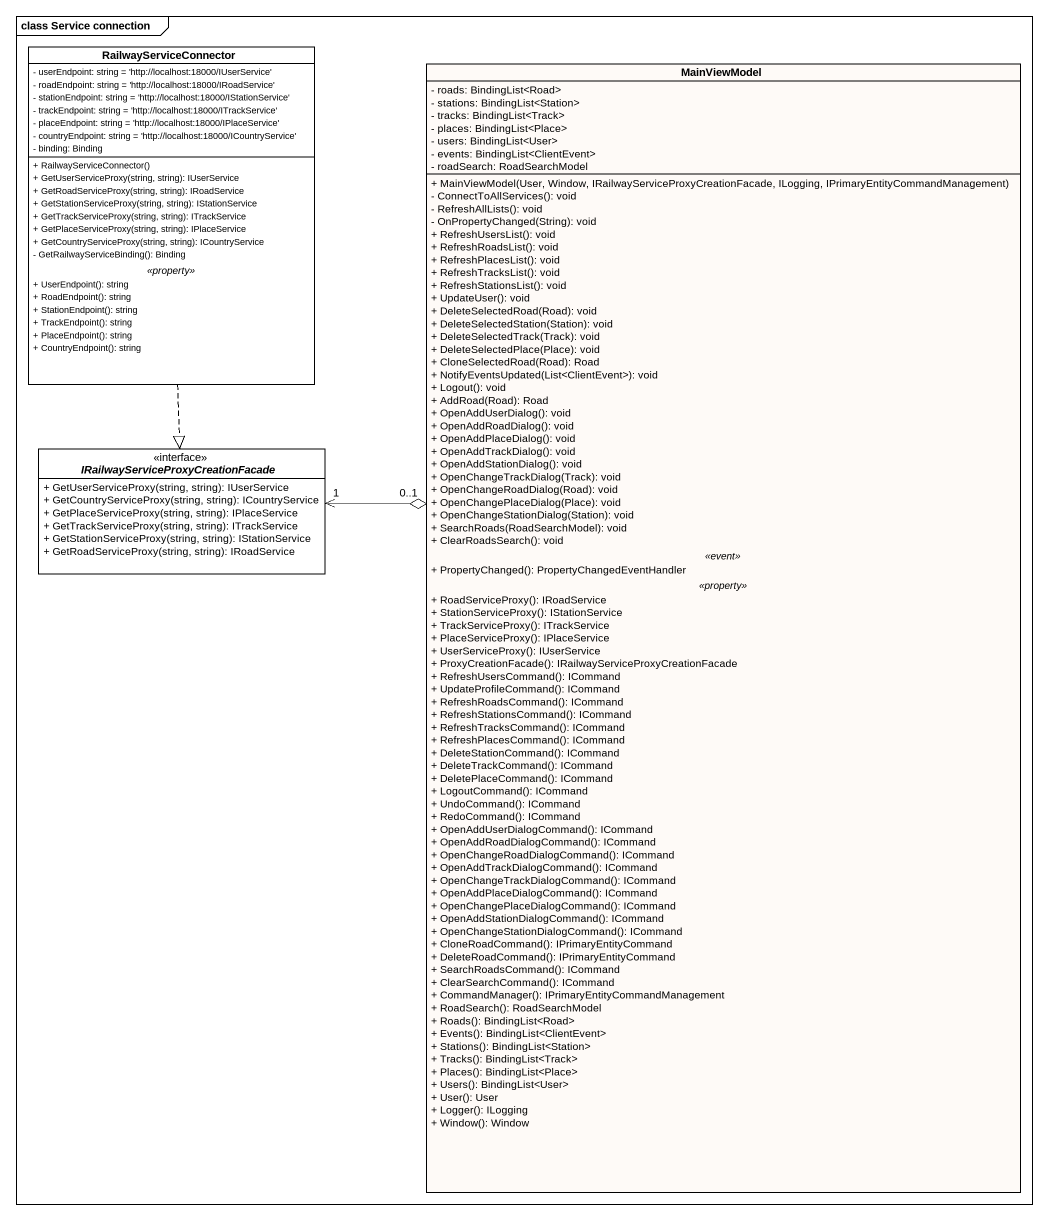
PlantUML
@startuml
mainframe class Service connection
hide circle
hide empty members
skinparam classAttributeIconSize 0
class RailwayServiceConnector {
  - userEndpoint: string = 'http://localhost:18000/IUserService'
  - roadEndpoint: string = 'http://localhost:18000/IRoadService'
  - stationEndpoint: string = 'http://localhost:18000/IStationService'
  - trackEndpoint: string = 'http://localhost:18000/ITrackService'
  - placeEndpoint: string = 'http://localhost:18000/IPlaceService'
  - countryEndpoint: string = 'http://localhost:18000/ICountryService'
  - binding: Binding
  --
  + RailwayServiceConnector()
  + GetUserServiceProxy(string, string): IUserService
  + GetRoadServiceProxy(string, string): IRoadService
  + GetStationServiceProxy(string, string): IStationService
  + GetTrackServiceProxy(string, string): ITrackService
  + GetPlaceServiceProxy(string, string): IPlaceService
  + GetCountryServiceProxy(string, string): ICountryService
  - GetRailwayServiceBinding(): Binding
  .. <<property>> ..
  + UserEndpoint(): string
  + RoadEndpoint(): string
  + StationEndpoint(): string
  + TrackEndpoint(): string
  + PlaceEndpoint(): string
  + CountryEndpoint(): string
}
class MainViewModel #FEFAF7 {
  - roads: BindingList<Road>
  - stations: BindingList<Station>
  - tracks: BindingList<Track>
  - places: BindingList<Place>
  - users: BindingList<User>
  - events: BindingList<ClientEvent>
  - roadSearch: RoadSearchModel
  --
  + MainViewModel(User, Window, IRailwayServiceProxyCreationFacade, ILogging, IPrimaryEntityCommandManagement)
  - ConnectToAllServices(): void
  - RefreshAllLists(): void
  - OnPropertyChanged(String): void
  + RefreshUsersList(): void
  + RefreshRoadsList(): void
  + RefreshPlacesList(): void
  + RefreshTracksList(): void
  + RefreshStationsList(): void
  + UpdateUser(): void
  + DeleteSelectedRoad(Road): void
  + DeleteSelectedStation(Station): void
  + DeleteSelectedTrack(Track): void
  + DeleteSelectedPlace(Place): void
  + CloneSelectedRoad(Road): Road
  + NotifyEventsUpdated(List<ClientEvent>): void
  + Logout(): void
  + AddRoad(Road): Road
  + OpenAddUserDialog(): void
  + OpenAddRoadDialog(): void
  + OpenAddPlaceDialog(): void
  + OpenAddTrackDialog(): void
  + OpenAddStationDialog(): void
  + OpenChangeTrackDialog(Track): void
  + OpenChangeRoadDialog(Road): void
  + OpenChangePlaceDialog(Place): void
  + OpenChangeStationDialog(Station): void
  + SearchRoads(RoadSearchModel): void
  + ClearRoadsSearch(): void
  .. <<event>> ..
  + PropertyChanged(): PropertyChangedEventHandler
  .. <<property>> ..
  + RoadServiceProxy(): IRoadService
  + StationServiceProxy(): IStationService
  + TrackServiceProxy(): ITrackService
  + PlaceServiceProxy(): IPlaceService
  + UserServiceProxy(): IUserService
  + ProxyCreationFacade(): IRailwayServiceProxyCreationFacade
  + RefreshUsersCommand(): ICommand
  + UpdateProfileCommand(): ICommand
  + RefreshRoadsCommand(): ICommand
  + RefreshStationsCommand(): ICommand
  + RefreshTracksCommand(): ICommand
  + RefreshPlacesCommand(): ICommand
  + DeleteStationCommand(): ICommand
  + DeleteTrackCommand(): ICommand
  + DeletePlaceCommand(): ICommand
  + LogoutCommand(): ICommand
  + UndoCommand(): ICommand
  + RedoCommand(): ICommand
  + OpenAddUserDialogCommand(): ICommand
  + OpenAddRoadDialogCommand(): ICommand
  + OpenChangeRoadDialogCommand(): ICommand
  + OpenAddTrackDialogCommand(): ICommand
  + OpenChangeTrackDialogCommand(): ICommand
  + OpenAddPlaceDialogCommand(): ICommand
  + OpenChangePlaceDialogCommand(): ICommand
  + OpenAddStationDialogCommand(): ICommand
  + OpenChangeStationDialogCommand(): ICommand
  + CloneRoadCommand(): IPrimaryEntityCommand
  + DeleteRoadCommand(): IPrimaryEntityCommand
  + SearchRoadsCommand(): ICommand
  + ClearSearchCommand(): ICommand
  + CommandManager(): IPrimaryEntityCommandManagement
  + RoadSearch(): RoadSearchModel
  + Roads(): BindingList<Road>
  + Events(): BindingList<ClientEvent>
  + Stations(): BindingList<Station>
  + Tracks(): BindingList<Track>
  + Places(): BindingList<Place>
  + Users(): BindingList<User>
  + User(): User
  + Logger(): ILogging
  + Window(): Window
}
interface "IRailwayServiceProxyCreationFacade" as IRailwayServiceProxyCreation {
  + GetUserServiceProxy(string, string): IUserService
  + GetCountryServiceProxy(string, string): ICountryService
  + GetPlaceServiceProxy(string, string): IPlaceService
  + GetTrackServiceProxy(string, string): ITrackService
  + GetStationServiceProxy(string, string): IStationService
  + GetRoadServiceProxy(string, string): IRoadService
}
RailwayServiceConnector ..|> IRailwayServiceProxyCreation
IRailwayServiceProxyCreation "1" <-right-o "0..1" MainViewModel
@enduml
